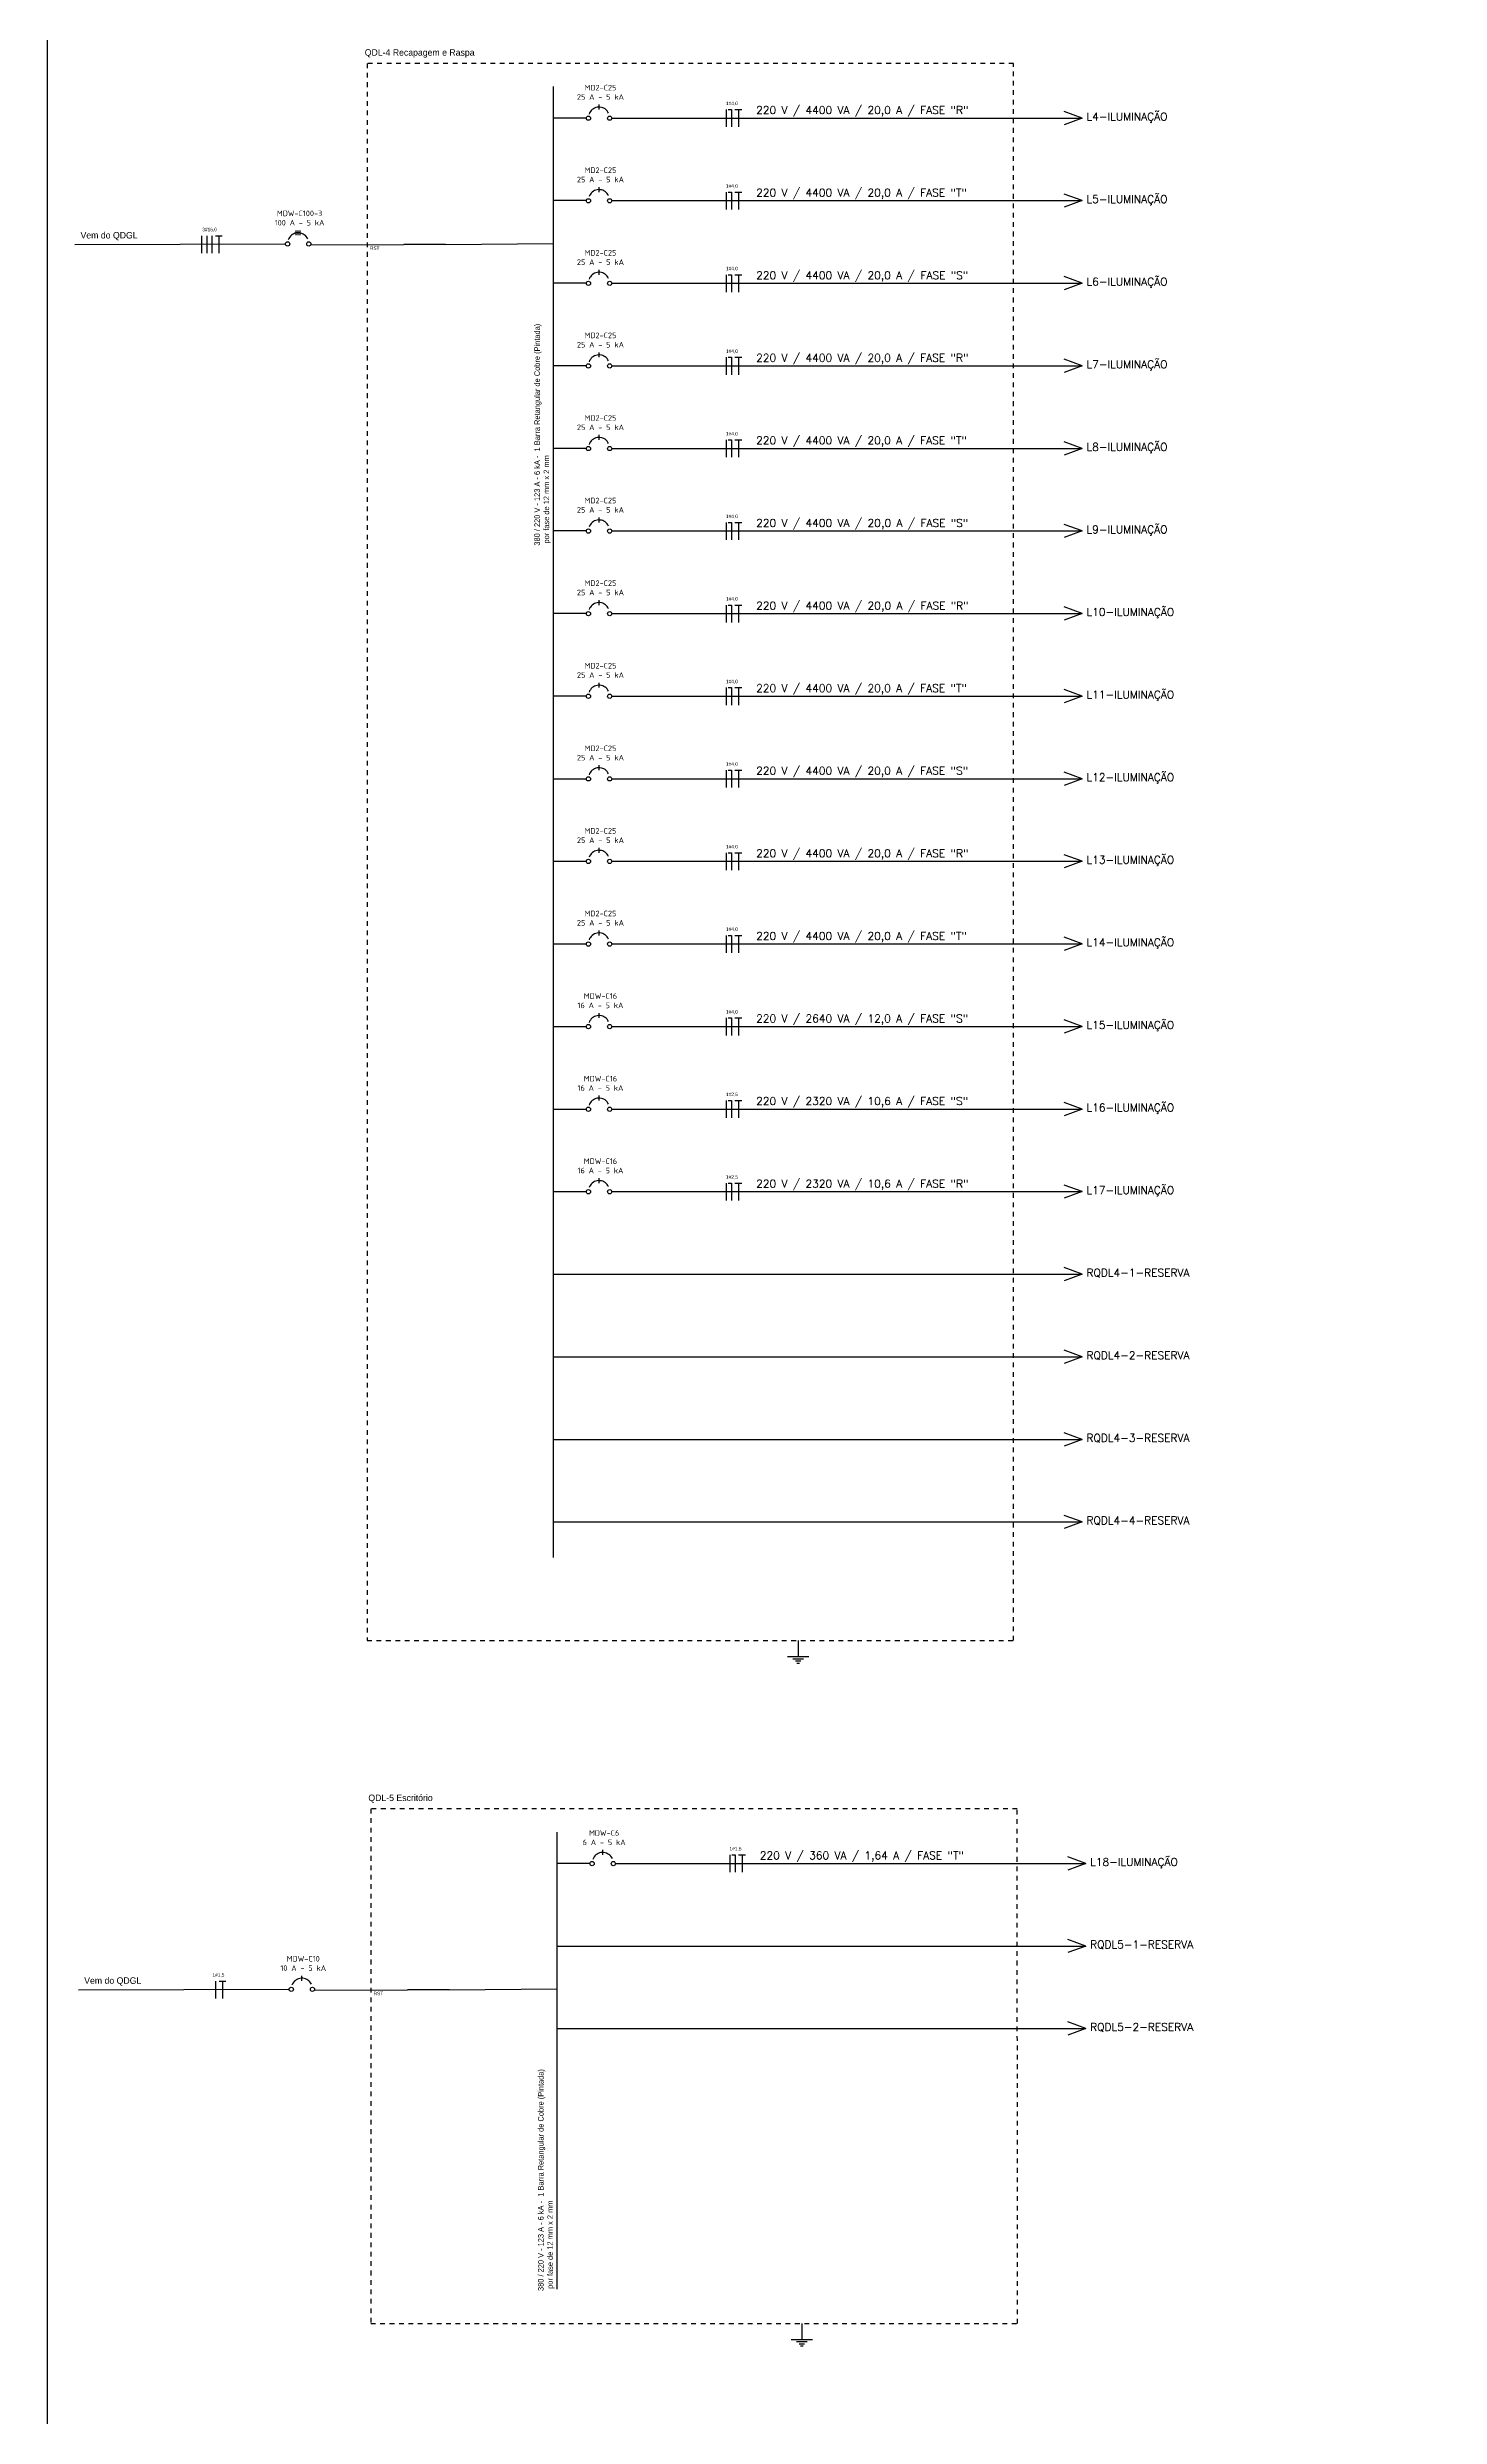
# Model space of a CAD drawing. Extents: x 196 to 487, y -28 to 149.
# Drawn here: x 360.9 to 390.5, y 27.8 to 78.1 of the extents above; entities that cross this region are included whole.
import ezdxf

# ---------------------------------------------------------------- set-up
doc = ezdxf.new("R2010")
doc.units = 0
doc.header["$MEASUREMENT"] = 0
doc.linetypes.add('DASHED2', pattern=[0.375, 0.25, -0.125])
for name, color, linetype in [('DIAGRAMAS', 254, 'CONTINUOUS'), ('UNIFILAR DESENHO', 50, 'CONTINUOUS'), ('UNIFILAR TEXTO', 7, 'CONTINUOUS'), ('UNIFILAR-TEXTO', 7, 'CONTINUOUS')]:
    doc.layers.add(name, color=color, linetype=linetype)
doc.styles.add('ARIAL', font='arial.ttf')
doc.styles.add('ROMANS', font='romans')

msp = doc.modelspace()

# ---------------------------------------------------------------- linework, layer by layer
at = {"layer": 'DIAGRAMAS'}
msp.add_lwpolyline([(360.94, 147.413), (421.222, 147.413), (421.222, -27.952), (360.94, -27.952)], close=True, dxfattribs=at)
at = {"layer": 'UNIFILAR DESENHO', "linetype": 'DASHED2', "ltscale": 0.05}
for p, q in [((381.439, 77.764), (367.723, 77.764)), ((367.723, 77.764), (367.723, 44.295)), ((381.439, 44.295), (381.439, 77.764)), ((367.723, 44.295), (381.443, 44.295)), ((381.517, 40.725), (367.801, 40.725)), ((367.801, 40.725), (367.801, 29.804)), ((381.521, 29.804), (381.517, 40.725)), ((367.801, 29.804), (381.521, 29.804))]:
    msp.add_line(p, q, dxfattribs=at)
at = {"layer": 'UNIFILAR DESENHO'}
for p, q in [((371.679, 46.062), (371.679, 77.272)), ((372.375, 76.606), (371.679, 76.606)), ((372.644, 76.786), (372.644, 76.891)), ((372.644, 76.786), (372.644, 76.891)), ((372.915, 76.606), (382.893, 76.606)), ((375.344, 76.785), (375.344, 76.417)), ((375.381, 76.785), (375.455, 76.785)), ((375.455, 76.785), (375.455, 76.417)), ((375.528, 76.785), (375.675, 76.785)), ((375.602, 76.785), (375.602, 76.417)), ((382.893, 76.606), (382.509, 76.465)), ((382.893, 76.606), (382.514, 76.746)), ((372.644, 75.033), (372.644, 75.138)), ((372.644, 75.033), (372.644, 75.138)), ((375.344, 75.033), (375.344, 74.665)), ((375.381, 75.033), (375.455, 75.033)), ((375.455, 75.033), (375.455, 74.665)), ((375.528, 75.033), (375.675, 75.033)), ((375.602, 75.033), (375.602, 74.665)), ((382.893, 74.853), (382.514, 74.993)), ((372.375, 74.853), (371.679, 74.853)), ((372.915, 74.853), (382.893, 74.853)), ((382.893, 74.853), (382.509, 74.712)), ((361.519, 73.924), (365.991, 73.937)), ((364.209, 74.108), (364.209, 73.74)), ((364.32, 74.108), (364.32, 73.74)), ((364.43, 74.108), (364.43, 73.74)), ((364.503, 74.108), (364.65, 74.108)), ((364.577, 74.108), (364.577, 73.74)), ((366.216, 74.118), (366.216, 74.223)), ((366.216, 74.118), (366.216, 74.223)), ((366.261, 74.118), (366.261, 74.223)), ((366.261, 74.118), (366.261, 74.223)), ((366.306, 74.118), (366.306, 74.223)), ((366.306, 74.118), (366.306, 74.223)), ((366.527, 73.916), (368.503, 73.924)), ((369.386, 73.924), (368.505, 73.923)), ((369.386, 73.924), (371.679, 73.945)), ((372.375, 73.1), (371.679, 73.1)), ((372.644, 73.281), (372.644, 73.386)), ((372.644, 73.281), (372.644, 73.386)), ((372.915, 73.1), (382.893, 73.1)), ((375.344, 73.28), (375.344, 72.912)), ((375.381, 73.28), (375.455, 73.28)), ((375.455, 73.28), (375.455, 72.912)), ((375.528, 73.28), (375.675, 73.28)), ((375.602, 73.28), (375.602, 72.912)), ((382.893, 73.1), (382.509, 72.96)), ((382.893, 73.1), (382.514, 73.241)), ((372.644, 71.528), (372.644, 71.633)), ((372.644, 71.528), (372.644, 71.633)), ((375.344, 71.528), (375.344, 71.16)), ((375.381, 71.528), (375.455, 71.528)), ((375.455, 71.528), (375.455, 71.16)), ((375.528, 71.528), (375.675, 71.528)), ((375.602, 71.528), (375.602, 71.16)), ((382.893, 71.348), (382.514, 71.488)), ((372.375, 71.348), (371.679, 71.348)), ((372.915, 71.348), (382.893, 71.348)), ((382.893, 71.348), (382.509, 71.207)), ((372.375, 69.595), (371.679, 69.595)), ((372.644, 69.776), (372.644, 69.881)), ((372.644, 69.776), (372.644, 69.881)), ((372.915, 69.595), (382.893, 69.595)), ((375.344, 69.775), (375.344, 69.407)), ((375.381, 69.775), (375.455, 69.775)), ((375.455, 69.775), (375.455, 69.407)), ((375.528, 69.775), (375.675, 69.775)), ((375.602, 69.775), (375.602, 69.407)), ((382.893, 69.595), (382.509, 69.455)), ((382.893, 69.595), (382.514, 69.736)), ((372.644, 68.023), (372.644, 68.128)), ((372.644, 68.023), (372.644, 68.128)), ((375.344, 68.023), (375.344, 67.655)), ((375.381, 68.023), (375.455, 68.023)), ((375.455, 68.023), (375.455, 67.655)), ((375.528, 68.023), (375.675, 68.023)), ((375.602, 68.023), (375.602, 67.655)), ((382.893, 67.843), (382.514, 67.983)), ((372.375, 67.843), (371.679, 67.843)), ((372.915, 67.843), (382.893, 67.843)), ((382.893, 67.843), (382.509, 67.702)), ((372.644, 66.271), (372.644, 66.376)), ((372.644, 66.271), (372.644, 66.376)), ((372.375, 66.09), (371.679, 66.09)), ((372.915, 66.09), (382.893, 66.09)), ((375.344, 66.27), (375.344, 65.902)), ((375.381, 66.27), (375.455, 66.27)), ((375.455, 66.27), (375.455, 65.902)), ((375.528, 66.27), (375.675, 66.27)), ((375.602, 66.27), (375.602, 65.902)), ((382.893, 66.09), (382.509, 65.95)), ((382.893, 66.09), (382.514, 66.231)), ((372.644, 64.518), (372.644, 64.623)), ((372.644, 64.518), (372.644, 64.623)), ((375.344, 64.518), (375.344, 64.15)), ((375.381, 64.518), (375.455, 64.518)), ((375.455, 64.518), (375.455, 64.15)), ((375.528, 64.518), (375.675, 64.518)), ((375.602, 64.518), (375.602, 64.15)), ((382.893, 64.338), (382.514, 64.478)), ((372.375, 64.338), (371.679, 64.338)), ((372.915, 64.338), (382.893, 64.338)), ((382.893, 64.338), (382.509, 64.197)), ((372.644, 62.766), (372.644, 62.871)), ((372.644, 62.766), (372.644, 62.871)), ((371.679, 62.585), (372.375, 62.585)), ((372.915, 62.585), (382.893, 62.585)), ((375.344, 62.765), (375.344, 62.397)), ((375.381, 62.765), (375.455, 62.765)), ((375.455, 62.765), (375.455, 62.397)), ((375.528, 62.765), (375.675, 62.765)), ((375.602, 62.765), (375.602, 62.397)), ((382.893, 62.585), (382.509, 62.445)), ((382.893, 62.585), (382.514, 62.726)), ((372.644, 61.013), (372.644, 61.118)), ((372.644, 61.013), (372.644, 61.118)), ((375.344, 61.013), (375.344, 60.645)), ((375.381, 61.013), (375.455, 61.013)), ((375.455, 61.013), (375.455, 60.645)), ((375.528, 61.013), (375.675, 61.013)), ((375.602, 61.013), (375.602, 60.645)), ((382.893, 60.833), (382.514, 60.973)), ((371.679, 60.833), (372.375, 60.833)), ((372.915, 60.833), (382.893, 60.833)), ((382.893, 60.833), (382.509, 60.692)), ((372.644, 59.261), (372.644, 59.366)), ((372.644, 59.261), (372.644, 59.366)), ((371.679, 59.08), (372.375, 59.08)), ((372.915, 59.08), (382.893, 59.08)), ((375.344, 59.26), (375.344, 58.892)), ((375.381, 59.26), (375.455, 59.26)), ((375.455, 59.26), (375.455, 58.892)), ((375.528, 59.26), (375.675, 59.26)), ((375.602, 59.26), (375.602, 58.892)), ((382.893, 59.08), (382.509, 58.94)), ((382.893, 59.08), (382.514, 59.221)), ((371.679, 57.328), (372.375, 57.328)), ((372.644, 57.508), (372.644, 57.613)), ((372.644, 57.508), (372.644, 57.613)), ((372.915, 57.328), (382.893, 57.328)), ((375.344, 57.508), (375.344, 57.14)), ((375.381, 57.508), (375.455, 57.508)), ((375.455, 57.508), (375.455, 57.14)), ((375.528, 57.508), (375.675, 57.508)), ((375.602, 57.508), (375.602, 57.14)), ((382.893, 57.328), (382.509, 57.187)), ((382.893, 57.328), (382.514, 57.468)), ((372.644, 55.756), (372.644, 55.861)), ((372.644, 55.756), (372.644, 55.861)), ((371.679, 55.575), (372.375, 55.575)), ((372.915, 55.575), (382.893, 55.575)), ((375.344, 55.755), (375.344, 55.387)), ((375.381, 55.755), (375.455, 55.755)), ((375.455, 55.755), (375.455, 55.387)), ((375.528, 55.755), (375.675, 55.755)), ((375.602, 55.755), (375.602, 55.387)), ((382.893, 55.575), (382.509, 55.435)), ((382.893, 55.575), (382.514, 55.716)), ((371.679, 53.823), (372.375, 53.823)), ((372.644, 54.003), (372.644, 54.108)), ((372.644, 54.003), (372.644, 54.108)), ((372.915, 53.823), (382.893, 53.823)), ((375.344, 54.003), (375.344, 53.635)), ((375.381, 54.003), (375.455, 54.003)), ((375.455, 54.003), (375.455, 53.635)), ((375.528, 54.003), (375.675, 54.003)), ((375.602, 54.003), (375.602, 53.635)), ((382.893, 53.823), (382.509, 53.682)), ((382.893, 53.823), (382.514, 53.963)), ((371.679, 52.07), (382.893, 52.07)), ((382.893, 52.07), (382.509, 51.93)), ((382.893, 52.07), (382.514, 52.211)), ((371.679, 50.318), (382.893, 50.318)), ((382.893, 50.318), (382.509, 50.177)), ((382.893, 50.318), (382.514, 50.458)), ((371.679, 48.565), (382.893, 48.565)), ((382.893, 48.565), (382.509, 48.425)), ((382.893, 48.565), (382.514, 48.706)), ((371.679, 46.813), (382.893, 46.813)), ((382.893, 46.813), (382.509, 46.672)), ((382.893, 46.813), (382.514, 46.953)), ((376.868, 44.295), (376.868, 43.955)), ((376.643, 43.955), (377.093, 43.955)), ((376.755, 43.91), (376.98, 43.91)), ((376.812, 43.865), (376.924, 43.865)), ((376.84, 43.82), (376.896, 43.82)), ((371.757, 30.532), (371.757, 40.233)), ((372.722, 39.747), (372.722, 39.852)), ((372.722, 39.747), (372.722, 39.852)), ((375.422, 39.747), (375.422, 39.379)), ((375.459, 39.747), (375.533, 39.747)), ((375.533, 39.747), (375.533, 39.379)), ((375.606, 39.747), (375.753, 39.747)), ((375.679, 39.747), (375.679, 39.379)), ((372.453, 39.567), (371.757, 39.567)), ((372.992, 39.567), (382.971, 39.567)), ((382.971, 39.567), (382.587, 39.426)), ((382.971, 39.567), (382.592, 39.707)), ((371.757, 37.814), (382.971, 37.814)), ((382.971, 37.814), (382.587, 37.674)), ((382.971, 37.814), (382.592, 37.955)), ((361.597, 36.885), (366.069, 36.899)), ((364.508, 37.069), (364.508, 36.701)), ((364.581, 37.069), (364.728, 37.069)), ((364.655, 37.069), (364.655, 36.701)), ((366.338, 37.079), (366.338, 37.184)), ((366.338, 37.079), (366.338, 37.184)), ((366.605, 36.877), (368.581, 36.885)), ((369.464, 36.885), (368.583, 36.884)), ((369.464, 36.885), (371.757, 36.907)), ((382.971, 36.062), (382.592, 36.202)), ((371.757, 36.062), (382.971, 36.062)), ((382.971, 36.062), (382.587, 35.921)), ((376.946, 29.804), (376.946, 29.465)), ((376.721, 29.465), (377.171, 29.465)), ((376.833, 29.42), (377.058, 29.42)), ((376.889, 29.375), (377.002, 29.375)), ((376.918, 29.33), (376.974, 29.33))]:
    msp.add_line(p, q, dxfattribs=at)
for points in [[(372.848, 76.708), (372.834, 76.734), (372.817, 76.758), (372.796, 76.779), (372.773, 76.798), (372.748, 76.813), (372.721, 76.825), (372.693, 76.833), (372.664, 76.838), (372.635, 76.838), (372.605, 76.835), (372.577, 76.828), (372.549, 76.817), (372.524, 76.803), (372.5, 76.786), (372.479, 76.765), (372.46, 76.742), (372.445, 76.717), (372.433, 76.69)], [(372.848, 74.956), (372.834, 74.982), (372.817, 75.005), (372.796, 75.027), (372.773, 75.045), (372.748, 75.06), (372.721, 75.072), (372.693, 75.081), (372.664, 75.085), (372.635, 75.086), (372.605, 75.082), (372.577, 75.075), (372.549, 75.065), (372.524, 75.051), (372.5, 75.033), (372.479, 75.013), (372.46, 74.99), (372.445, 74.965), (372.433, 74.938)], [(366.465, 74.04), (366.45, 74.066), (366.433, 74.09), (366.413, 74.111), (366.39, 74.129), (366.365, 74.145), (366.338, 74.157), (366.309, 74.165), (366.28, 74.169), (366.251, 74.17), (366.222, 74.167), (366.193, 74.16), (366.166, 74.149), (366.14, 74.135), (366.116, 74.118), (366.095, 74.097), (366.076, 74.074), (366.061, 74.049), (366.049, 74.022)], [(372.848, 73.203), (372.834, 73.229), (372.817, 73.253), (372.796, 73.274), (372.773, 73.293), (372.748, 73.308), (372.721, 73.32), (372.693, 73.328), (372.664, 73.333), (372.635, 73.333), (372.605, 73.33), (372.577, 73.323), (372.549, 73.312), (372.524, 73.298), (372.5, 73.281), (372.479, 73.26), (372.46, 73.237), (372.445, 73.212), (372.433, 73.185)], [(372.848, 71.451), (372.834, 71.477), (372.817, 71.5), (372.796, 71.522), (372.773, 71.54), (372.748, 71.555), (372.721, 71.567), (372.693, 71.576), (372.664, 71.58), (372.635, 71.581), (372.605, 71.577), (372.577, 71.57), (372.549, 71.56), (372.524, 71.546), (372.5, 71.528), (372.479, 71.508), (372.46, 71.485), (372.445, 71.46), (372.433, 71.433)], [(372.848, 69.698), (372.834, 69.724), (372.817, 69.748), (372.796, 69.769), (372.773, 69.788), (372.748, 69.803), (372.721, 69.815), (372.693, 69.823), (372.664, 69.828), (372.635, 69.828), (372.605, 69.825), (372.577, 69.818), (372.549, 69.807), (372.524, 69.793), (372.5, 69.776), (372.479, 69.755), (372.46, 69.732), (372.445, 69.707), (372.433, 69.68)], [(372.848, 67.946), (372.834, 67.972), (372.817, 67.995), (372.796, 68.017), (372.773, 68.035), (372.748, 68.05), (372.721, 68.062), (372.693, 68.071), (372.664, 68.075), (372.635, 68.076), (372.605, 68.072), (372.577, 68.065), (372.549, 68.055), (372.524, 68.041), (372.5, 68.023), (372.479, 68.003), (372.46, 67.98), (372.445, 67.955), (372.433, 67.928)], [(372.848, 66.193), (372.834, 66.219), (372.817, 66.243), (372.796, 66.264), (372.773, 66.283), (372.748, 66.298), (372.721, 66.31), (372.693, 66.318), (372.664, 66.322), (372.635, 66.323), (372.605, 66.32), (372.577, 66.313), (372.549, 66.302), (372.524, 66.288), (372.5, 66.271), (372.479, 66.25), (372.46, 66.227), (372.445, 66.202), (372.433, 66.175)], [(372.848, 64.441), (372.834, 64.467), (372.817, 64.49), (372.796, 64.512), (372.773, 64.53), (372.748, 64.545), (372.721, 64.557), (372.693, 64.566), (372.664, 64.57), (372.635, 64.571), (372.605, 64.567), (372.577, 64.56), (372.549, 64.55), (372.524, 64.536), (372.5, 64.518), (372.479, 64.498), (372.46, 64.475), (372.445, 64.45), (372.433, 64.423)], [(372.848, 62.688), (372.834, 62.714), (372.817, 62.738), (372.796, 62.759), (372.773, 62.778), (372.748, 62.793), (372.721, 62.805), (372.693, 62.813), (372.664, 62.817), (372.635, 62.818), (372.605, 62.815), (372.577, 62.808), (372.549, 62.797), (372.524, 62.783), (372.5, 62.766), (372.479, 62.745), (372.46, 62.722), (372.445, 62.697), (372.433, 62.67)], [(372.848, 60.936), (372.834, 60.962), (372.817, 60.985), (372.796, 61.007), (372.773, 61.025), (372.748, 61.04), (372.721, 61.052), (372.693, 61.061), (372.664, 61.065), (372.635, 61.066), (372.605, 61.062), (372.577, 61.055), (372.549, 61.045), (372.524, 61.031), (372.5, 61.013), (372.479, 60.993), (372.46, 60.97), (372.445, 60.945), (372.433, 60.918)], [(372.848, 59.183), (372.834, 59.209), (372.817, 59.233), (372.796, 59.254), (372.773, 59.273), (372.748, 59.288), (372.721, 59.3), (372.693, 59.308), (372.664, 59.312), (372.635, 59.313), (372.605, 59.31), (372.577, 59.303), (372.549, 59.292), (372.524, 59.278), (372.5, 59.261), (372.479, 59.24), (372.46, 59.217), (372.445, 59.192), (372.433, 59.165)], [(372.848, 57.431), (372.834, 57.457), (372.817, 57.48), (372.796, 57.502), (372.773, 57.52), (372.748, 57.535), (372.721, 57.547), (372.693, 57.555), (372.664, 57.56), (372.635, 57.561), (372.605, 57.557), (372.577, 57.55), (372.549, 57.54), (372.524, 57.526), (372.5, 57.508), (372.479, 57.488), (372.46, 57.465), (372.445, 57.44), (372.433, 57.413)], [(372.848, 55.678), (372.834, 55.704), (372.817, 55.728), (372.796, 55.749), (372.773, 55.768), (372.748, 55.783), (372.721, 55.795), (372.693, 55.803), (372.664, 55.807), (372.635, 55.808), (372.605, 55.805), (372.577, 55.798), (372.549, 55.787), (372.524, 55.773), (372.5, 55.756), (372.479, 55.735), (372.46, 55.712), (372.445, 55.687), (372.433, 55.66)], [(372.848, 53.926), (372.834, 53.952), (372.817, 53.975), (372.796, 53.997), (372.773, 54.015), (372.748, 54.03), (372.721, 54.042), (372.693, 54.05), (372.664, 54.055), (372.635, 54.056), (372.605, 54.052), (372.577, 54.045), (372.549, 54.035), (372.524, 54.021), (372.5, 54.003), (372.479, 53.983), (372.46, 53.96), (372.445, 53.935), (372.433, 53.908)], [(372.926, 39.67), (372.912, 39.696), (372.895, 39.719), (372.874, 39.741), (372.851, 39.759), (372.826, 39.774), (372.799, 39.786), (372.771, 39.795), (372.742, 39.799), (372.712, 39.8), (372.683, 39.796), (372.655, 39.789), (372.627, 39.779), (372.601, 39.765), (372.578, 39.747), (372.556, 39.727), (372.538, 39.704), (372.523, 39.679), (372.511, 39.652)], [(366.542, 37.002), (366.528, 37.028), (366.511, 37.051), (366.49, 37.073), (366.467, 37.091), (366.442, 37.106), (366.415, 37.118), (366.387, 37.126), (366.358, 37.131), (366.329, 37.131), (366.299, 37.128), (366.271, 37.121), (366.243, 37.111), (366.218, 37.096), (366.194, 37.079), (366.173, 37.059), (366.154, 37.036), (366.139, 37.011), (366.127, 36.984)]]:
    msp.add_lwpolyline(points, dxfattribs=at)
for centre in [(372.42, 76.603), (372.87, 76.603), (372.42, 74.85), (372.87, 74.85), (366.036, 73.934), (366.486, 73.934), (372.42, 73.098), (372.87, 73.098), (372.42, 71.345), (372.87, 71.345), (372.42, 69.593), (372.87, 69.593), (372.42, 67.84), (372.87, 67.84), (372.42, 66.088), (372.87, 66.088), (372.42, 64.335), (372.87, 64.335), (372.42, 62.583), (372.87, 62.583), (372.42, 60.83), (372.87, 60.83), (372.42, 59.077), (372.87, 59.077), (372.42, 57.325), (372.87, 57.325), (372.42, 55.572), (372.87, 55.572), (372.42, 53.82), (372.87, 53.82), (372.497, 39.564), (372.947, 39.564), (366.114, 36.896), (366.564, 36.896)]:
    msp.add_circle(centre, 0.045, dxfattribs=at)

# ---------------------------------------------------------------- texts
at = {"layer": 'UNIFILAR TEXTO', "attachment_point": 1}
for s, insert, char_height, width in [('QDL-4 Recapagem e Raspa', (367.673, 78.067), 0.13807, 4.18815), ('\\A1;\\pxqc;1#4,0', (375.175, 76.954), 0.07364, 0.57532), ('\\A1;\\pxqc;1#4,0', (375.175, 75.201), 0.07364, 0.57532), ('\\A1;3#16,0', (364.226, 74.277), 0.0736, 0.57532), ('\\A1;\\pxqc;1#4,0', (375.175, 73.449), 0.07364, 0.57532), ('\\A1;\\pxqc;1#4,0', (375.175, 71.696), 0.07364, 0.57532), ('\\A1;\\pxqc;1#4,0', (375.175, 69.944), 0.07364, 0.57532), ('\\A1;\\pxqc;1#4,0', (375.175, 68.191), 0.07364, 0.57532), ('\\A1;\\pxqc;1#4,0', (375.175, 66.439), 0.07364, 0.57532), ('\\A1;\\pxqc;1#4,0', (375.175, 64.686), 0.07364, 0.57532), ('\\A1;\\pxqc;1#4,0', (375.175, 62.934), 0.07364, 0.57532), ('\\A1;\\pxqc;1#4,0', (375.175, 61.181), 0.07364, 0.57532), ('\\A1;\\pxqc;1#4,0', (375.175, 59.429), 0.07364, 0.57532), ('\\A1;\\pxqc;1#4,0', (375.175, 57.676), 0.07364, 0.57532), ('\\A1;\\pxqc;1#2,5', (375.175, 55.924), 0.07364, 0.57532), ('\\A1;\\pxqc;1#2,5', (375.175, 54.171), 0.07364, 0.57532), ('QDL-5 Escritório', (367.75, 41.028), 0.13807, 4.18815), ('\\A1;\\pxqc;1#1,5', (375.252, 39.915), 0.07364, 0.57532), ('\\A1;1#1,5', (364.441, 37.236), 0.0736, 0.57532)]:
    msp.add_mtext(s, dxfattribs=dict(at, insert=insert, char_height=char_height, width=width))
at = {"layer": 'UNIFILAR TEXTO', "char_height": 0.1189, "width": 2.25774, "attachment_point": 8, "line_spacing_factor": 0.6, "style": 'ARIAL'}
for s, insert in [('\\pxsm1;{\\Fisocp|c0;MD2-C25\\P\\Fisocp2|c0;25 A - 5 kA}', (372.674, 76.993)), ('\\pxsm1;{\\Fisocp|c0;MD2-C25\\P\\Fisocp2|c0;25 A - 5 kA}', (372.674, 75.241)), ('\\pxsm1;{\\Fisocp|c0;MDW-C100-3\\P\\Fisocp2|c0;100 A - 5 kA}', (366.29, 74.325)), ('\\pxsm1;{\\Fisocp|c0;MD2-C25\\P\\Fisocp2|c0;25 A - 5 kA}', (372.674, 73.488)), ('\\pxsm1;{\\Fisocp|c0;MD2-C25\\P\\Fisocp2|c0;25 A - 5 kA}', (372.674, 71.736)), ('\\pxsm1;{\\Fisocp|c0;MD2-C25\\P\\Fisocp2|c0;25 A - 5 kA}', (372.674, 69.983)), ('\\pxsm1;{\\Fisocp|c0;MD2-C25\\P\\Fisocp2|c0;25 A - 5 kA}', (372.674, 68.231)), ('\\pxsm1;{\\Fisocp|c0;MD2-C25\\P\\Fisocp2|c0;25 A - 5 kA}', (372.674, 66.478)), ('\\pxsm1;{\\Fisocp|c0;MD2-C25\\P\\Fisocp2|c0;25 A - 5 kA}', (372.674, 64.726)), ('\\pxsm1;{\\Fisocp|c0;MD2-C25\\P\\Fisocp2|c0;25 A - 5 kA}', (372.674, 62.973)), ('\\pxsm1;{\\Fisocp|c0;MD2-C25\\P\\Fisocp2|c0;25 A - 5 kA}', (372.674, 61.221)), ('\\pxsm1;{\\Fisocp|c0;MD2-C25\\P\\Fisocp2|c0;25 A - 5 kA}', (372.674, 59.468)), ('\\pxsm1;{\\Fisocp|c0;MDW-C16\\P\\Fisocp2|c0;16 A - 5 kA}', (372.674, 57.716)), ('\\pxsm1;{\\Fisocp|c0;MDW-C16\\P\\Fisocp2|c0;16 A - 5 kA}', (372.674, 55.963)), ('\\pxsm1;{\\Fisocp|c0;MDW-C16\\P\\Fisocp2|c0;16 A - 5 kA}', (372.674, 54.211)), ('\\pxsm1;{\\Fisocp|c0;MDW-C6\\P6\\Fisocp2|c0; A - 5 kA}', (372.752, 39.955)), ('\\pxsm1;{\\Fisocp|c0;MDW-C10\\P\\Fisocp2|c0;10 A - 5 kA}', (366.368, 37.286))]:
    msp.add_mtext(s, dxfattribs=dict(at, insert=insert))
at = {"layer": 'UNIFILAR TEXTO', "attachment_point": 1}
for s, insert, char_height in [('Vem do QDGL', (361.643, 74.188), 0.13807), ('RST', (367.783, 73.883), 0.0736), ('RST', (367.783, 73.883), 0.0736), ('Vem do QDGL', (361.721, 37.15), 0.13807), ('RST', (367.861, 36.844), 0.0736), ('RST', (367.861, 36.844), 0.0736)]:
    msp.add_mtext(s, dxfattribs=dict(at, insert=insert, char_height=char_height))
at = {"layer": 'UNIFILAR TEXTO', "char_height": 0.117899, "attachment_point": 1, "rotation": 90}
for insert in [(371.271, 67.532), (371.349, 30.494)]:
    msp.add_mtext('\\A1;380 / 220 V - 123 A - 6 kA - {\\A0;\\fArial|b0|i0|c0|p34; \\Ftxt|c0;1 Barra Retangular de Cobre (Pintada)\\P por fase de 12 mm x 2 mm}', dxfattribs=dict(at, insert=insert))
at = {"layer": 'UNIFILAR-TEXTO', "char_height": 0.16522, "attachment_point": 1, "style": 'ROMANS'}
for s, insert, width in [('220 V / 4400 VA / 20,0 A / FASE "R"', (375.976, 76.857), 5.39319), ('L4-ILUMINAÇÃO', (382.987, 76.72), 1.74808), ('220 V / 4400 VA / 20,0 A / FASE "T"', (375.976, 75.105), 5.39319), ('L5-ILUMINAÇÃO', (382.987, 74.968), 1.74808), ('220 V / 4400 VA / 20,0 A / FASE "S"', (375.977, 73.352), 5.39319), ('L6-ILUMINAÇÃO', (382.987, 73.215), 1.74808), ('220 V / 4400 VA / 20,0 A / FASE "R"', (375.976, 71.6), 5.39319), ('L7-ILUMINAÇÃO', (382.987, 71.463), 1.74808), ('220 V / 4400 VA / 20,0 A / FASE "T"', (375.976, 69.847), 5.39319), ('L8-ILUMINAÇÃO', (382.987, 69.71), 1.74808), ('220 V / 4400 VA / 20,0 A / FASE "S"', (375.978, 68.095), 5.39319), ('L9-ILUMINAÇÃO', (382.987, 67.958), 1.74808), ('220 V / 4400 VA / 20,0 A / FASE "R"', (375.978, 66.342), 5.39319), ('L10-ILUMINAÇÃO', (382.987, 66.205), 1.74808), ('220 V / 4400 VA / 20,0 A / FASE "T"', (375.976, 64.59), 5.39319), ('L11-ILUMINAÇÃO', (382.987, 64.453), 1.74808), ('220 V / 4400 VA / 20,0 A / FASE "S"', (375.976, 62.837), 5.39319), ('L12-ILUMINAÇÃO', (382.987, 62.7), 1.74808), ('220 V / 4400 VA / 20,0 A / FASE "R"', (375.976, 61.085), 5.39319), ('L13-ILUMINAÇÃO', (382.987, 60.948), 1.74808), ('220 V / 4400 VA / 20,0 A / FASE "T"', (375.976, 59.332), 5.39319), ('L14-ILUMINAÇÃO', (382.987, 59.195), 1.74808), ('220 V / 2640 VA / 12,0 A / FASE "S"', (375.976, 57.58), 5.39319), ('L15-ILUMINAÇÃO', (382.987, 57.443), 1.74808), ('220 V / 2320 VA / 10,6 A / FASE "S"', (375.976, 55.827), 5.39319), ('L16-ILUMINAÇÃO', (382.987, 55.69), 1.74808), ('220 V / 2320 VA / 10,6 A / FASE "R"', (375.976, 54.075), 5.39319), ('L17-ILUMINAÇÃO', (382.987, 53.938), 1.74808), ('RQDL4-1-RESERVA', (382.987, 52.185), 1.74808), ('RQDL4-2-RESERVA', (382.987, 50.433), 1.74808), ('RQDL4-3-RESERVA', (382.987, 48.68), 1.74808), ('RQDL4-4-RESERVA', (382.987, 46.928), 1.74808), ('220 V / 360 VA / 1,64 A / FASE "T"', (376.054, 39.819), 5.39319), ('L18-ILUMINAÇÃO', (383.065, 39.682), 1.74808), ('RQDL5-1-RESERVA', (383.065, 37.929), 1.74808), ('RQDL5-2-RESERVA', (383.065, 36.177), 1.74808)]:
    msp.add_mtext(s, dxfattribs=dict(at, insert=insert, width=width))

doc.saveas('drawing.dxf')
